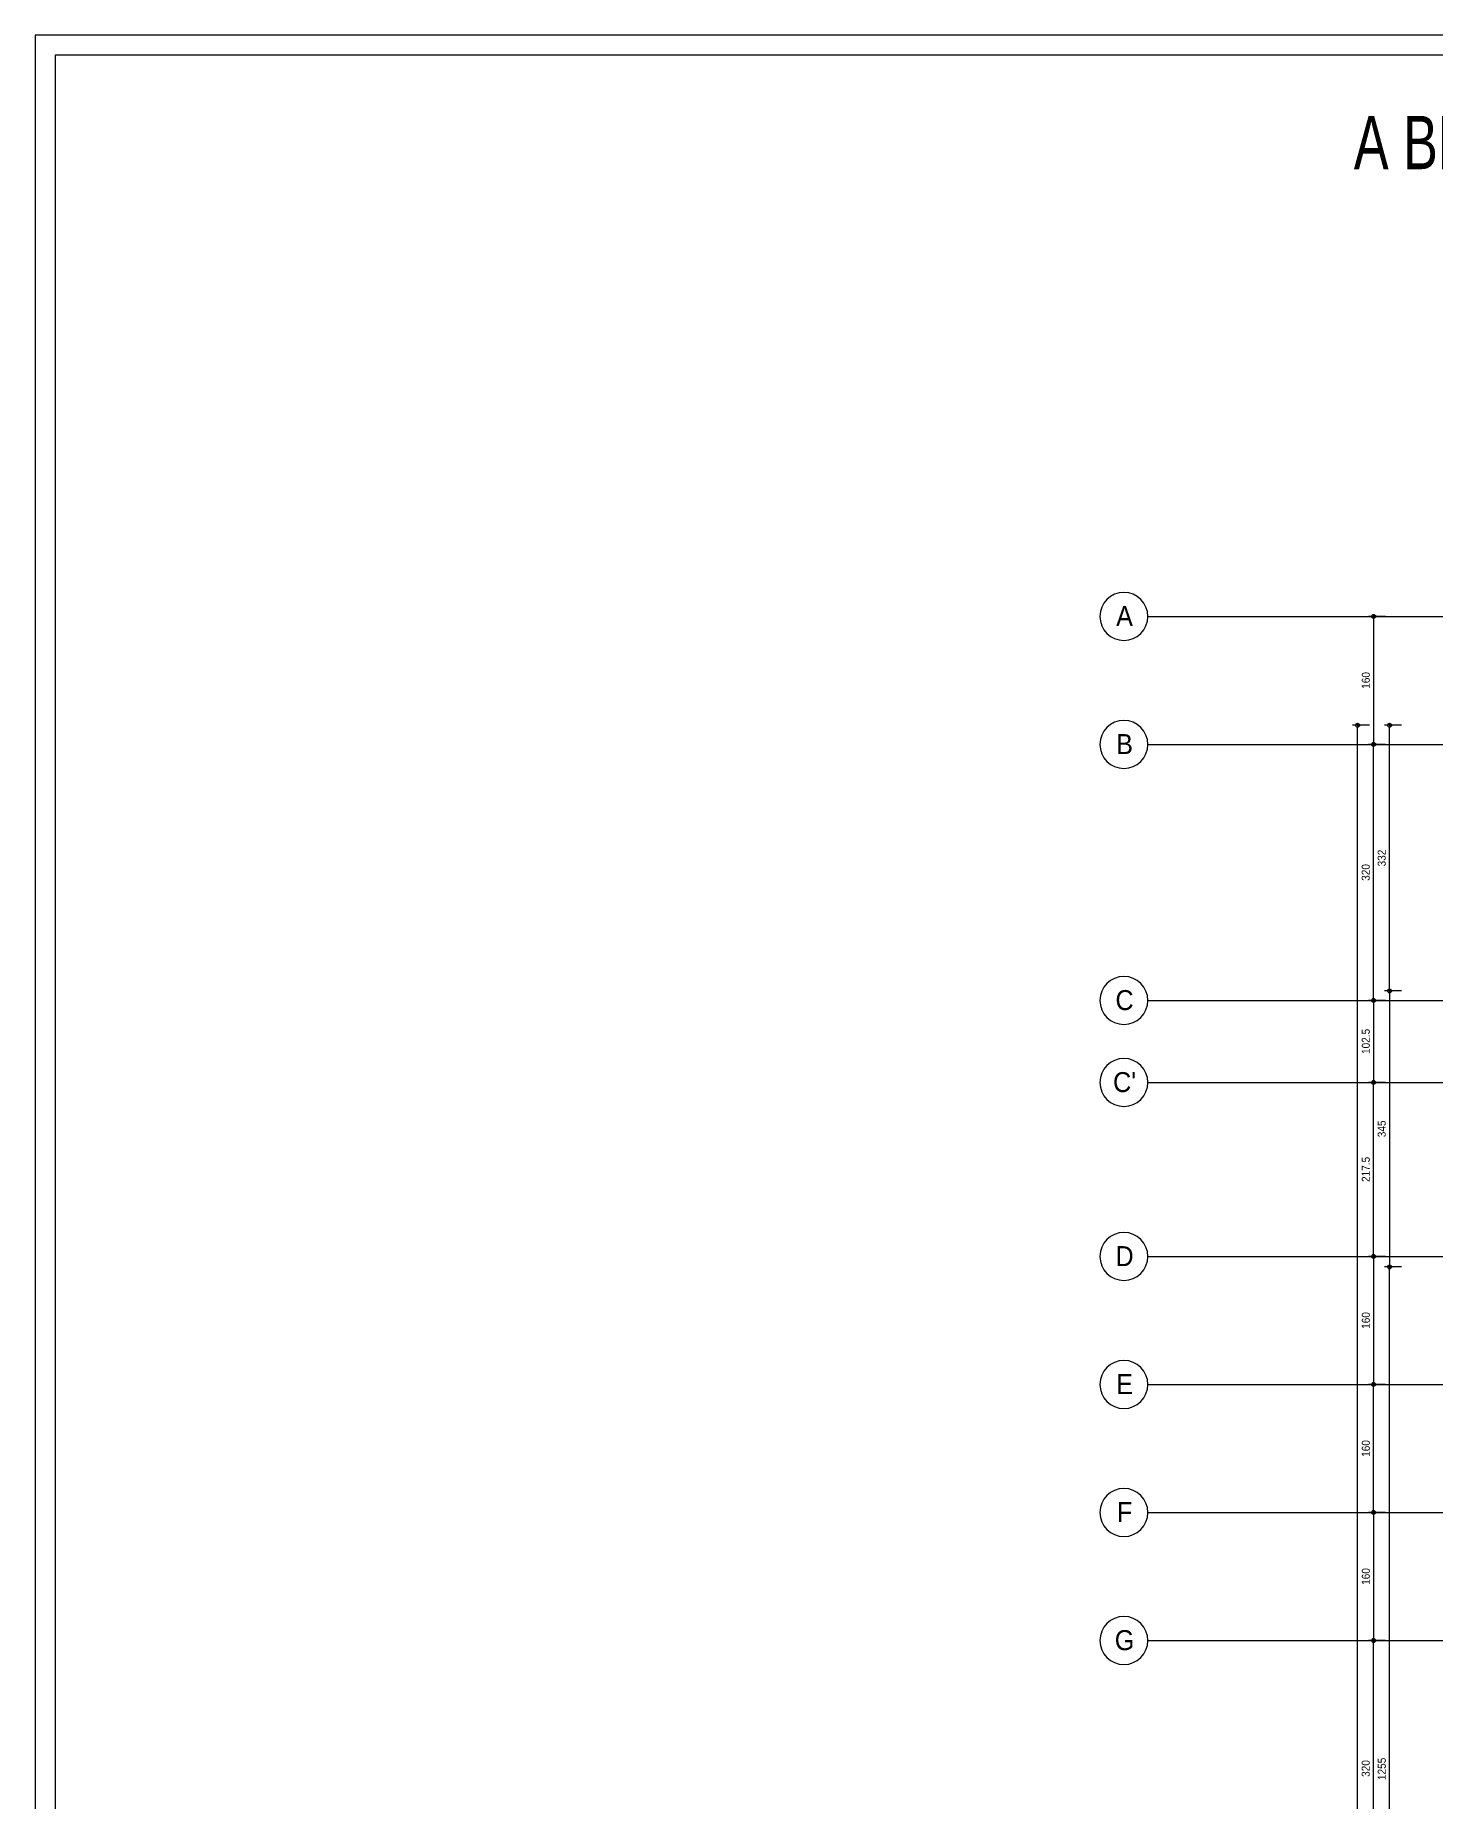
# Model space of a CAD drawing. Extents: x 460786 to 545292, y 30998 to 41694.
# Drawn here: x 460786 to 462537, y 39486 to 41694 of the extents above; entities that cross this region are included whole.
import ezdxf
from ezdxf.enums import TextEntityAlignment as Align

# ---------------------------------------------------------------- set-up
doc = ezdxf.new("R2010")
doc.units = 0
doc.header["$LTSCALE"] = 50
doc.header["$MEASUREMENT"] = 0
doc.header["$PDMODE"] = 35
doc.linetypes.add('DASHDOT', pattern=[5.5, 5, -0.25, 0, -0.25])
doc.layers.get('0').update_dxf_attribs({"linetype": 'CONTINUOUS'})
doc.layers.get('Defpoints').update_dxf_attribs({"linetype": 'CONTINUOUS'})
for name, color, linetype in [('A-Aks Balonu', 2, 'CONTINUOUS'), ('A-Aks Yatay', 12, 'DASHDOT'), ('A-Lejant', 23, 'CONTINUOUS'), ('A-Olcu DIS Dikey', 8, 'CONTINUOUS'), ('A-Yazı 1', 200, 'CONTINUOUS')]:
    doc.layers.add(name, color=color, linetype=linetype)
doc.styles.get("Standard").update_dxf_attribs({"font": 'arial.ttf', "width": 0.9})
doc.dimstyles.new('EXIT', dxfattribs={"dimscale": 50, "dimtxt": 0.23, "dimasz": 0.03, "dimexe": 0.125, "dimexo": 0.5, "dimgap": 0.09, "dimtad": 1, "dimzin": 1, "dimdsep": 46, "dimtxsty": 'Standard', "dimblk": 'TICK', "dimcen": 0.2, "dimadec": 0, "dimazin": 0, "dimtfac": 1, "dimtix": 1, "dimtofl": 0, "dimtmove": 2, "dimatfit": 3, "dimldrblk": 'TICK', "dimfxl": 1, "dimtolj": 1, "dimtzin": 1, "dimarcsym": 0})

# ---------------------------------------------------------------- blocks, each defined once
blk = doc.blocks.new('aks')
blk.add_circle((-0.8, 38.6), 60)
at = {"width": 0.9}
blk.add_attdef('AKSNO', text='', height=50, dxfattribs=at).set_placement((-0.8, 38.6), align=Align.MIDDLE_CENTER)
blk = doc.blocks.new('TICK', base_point=(53.7, 38.1))
blk.add_line((55.4, 38.1), (52, 38.1))
blk.add_circle((53.7, 38.1), 1.67)
blk = doc.blocks.new('*D57')
at = {"layer": 'A-Olcu DIS Dikey', "color": 0, "lineweight": -2, "transparency": 16777216}
for p, q in [((462494.6, 40499.5), (462473.3, 40499.5)), ((462479.6, 40498), (462479.6, 40156)), ((462494.6, 40154.5), (462473.3, 40154.5))]:
    blk.add_line(p, q, dxfattribs=at)
at = {"layer": 'Defpoints', "color": 0, "transparency": 16777216}
for p in [(462519.6, 40499.5), (462479.6, 40154.5), (462519.6, 40154.5)]:
    blk.add_point(p, dxfattribs=at)
at = {"layer": 'A-Olcu DIS Dikey', "color": 0, "lineweight": -2, "transparency": 16777216, "xscale": 1.5, "yscale": 1.5, "zscale": 1.5}
for p, rotation in [((462479.6, 40499.5), 90), ((462479.6, 40154.5), 270)]:
    blk.add_blockref('TICK', p, dxfattribs=dict(at, rotation=rotation))
at = {"layer": 'A-Olcu DIS Dikey', "color": 0, "transparency": 16777216, "insert": (462469.9, 40327), "char_height": 10, "attachment_point": 5, "rotation": 90}
blk.add_mtext('\\A1;345', dxfattribs=at)
blk = doc.blocks.new('*D58')
at = {"layer": 'A-Olcu DIS Dikey', "color": 0, "lineweight": -2, "transparency": 16777216}
for p, q in [((462494.6, 40154.5), (462473.3, 40154.5)), ((462479.6, 38901), (462479.6, 40153)), ((462494.6, 38899.5), (462473.3, 38899.5))]:
    blk.add_line(p, q, dxfattribs=at)
at = {"layer": 'Defpoints', "color": 0, "transparency": 16777216}
for p in [(462479.6, 40154.5), (462519.6, 40154.5), (462519.6, 38899.5)]:
    blk.add_point(p, dxfattribs=at)
at = {"layer": 'A-Olcu DIS Dikey', "color": 0, "lineweight": -2, "transparency": 16777216, "xscale": 1.5, "yscale": 1.5, "zscale": 1.5}
for p, rotation in [((462479.6, 40154.5), 90), ((462479.6, 38899.5), 270)]:
    blk.add_blockref('TICK', p, dxfattribs=dict(at, rotation=rotation))
at = {"layer": 'A-Olcu DIS Dikey', "color": 0, "transparency": 16777216, "insert": (462470, 39527), "char_height": 10, "attachment_point": 5, "rotation": 90}
blk.add_mtext('\\A1;1255', dxfattribs=at)
blk = doc.blocks.new('*D71')
at = {"layer": 'A-Olcu DIS Dikey', "color": 0, "lineweight": -2, "transparency": 16777216}
for p, q in [((462474.6, 39687.5), (462453.3, 39687.5)), ((462459.6, 39369), (462459.6, 39686)), ((462474.6, 39367.5), (462453.3, 39367.5))]:
    blk.add_line(p, q, dxfattribs=at)
at = {"layer": 'Defpoints', "color": 0, "transparency": 16777216}
for p in [(462459.6, 39687.5), (462499.6, 39687.5), (462499.6, 39367.5)]:
    blk.add_point(p, dxfattribs=at)
at = {"layer": 'A-Olcu DIS Dikey', "color": 0, "lineweight": -2, "transparency": 16777216, "xscale": 1.5, "yscale": 1.5, "zscale": 1.5}
for p, rotation in [((462459.6, 39687.5), 90), ((462459.6, 39367.5), 270)]:
    blk.add_blockref('TICK', p, dxfattribs=dict(at, rotation=rotation))
at = {"layer": 'A-Olcu DIS Dikey', "color": 0, "transparency": 16777216, "insert": (462449.9, 39527.5), "char_height": 10, "attachment_point": 5, "rotation": 90}
blk.add_mtext('\\A1;320', dxfattribs=at)
blk = doc.blocks.new('*D72')
at = {"layer": 'A-Olcu DIS Dikey', "color": 0, "lineweight": -2, "transparency": 16777216}
for p, q in [((462474.6, 39847.5), (462453.3, 39847.5)), ((462459.6, 39846), (462459.6, 39689)), ((462474.6, 39687.5), (462453.3, 39687.5))]:
    blk.add_line(p, q, dxfattribs=at)
at = {"layer": 'Defpoints', "color": 0, "transparency": 16777216}
for p in [(462499.6, 39847.5), (462459.6, 39687.5), (462499.6, 39687.5)]:
    blk.add_point(p, dxfattribs=at)
at = {"layer": 'A-Olcu DIS Dikey', "color": 0, "lineweight": -2, "transparency": 16777216, "xscale": 1.5, "yscale": 1.5, "zscale": 1.5}
for p, rotation in [((462459.6, 39847.5), 90), ((462459.6, 39687.5), 270)]:
    blk.add_blockref('TICK', p, dxfattribs=dict(at, rotation=rotation))
at = {"layer": 'A-Olcu DIS Dikey', "color": 0, "transparency": 16777216, "insert": (462450, 39767.5), "char_height": 10, "attachment_point": 5, "rotation": 90}
blk.add_mtext('\\A1;160', dxfattribs=at)
blk = doc.blocks.new('*D73')
at = {"layer": 'A-Olcu DIS Dikey', "color": 0, "lineweight": -2, "transparency": 16777216}
for p, q in [((462474.6, 40007.5), (462453.3, 40007.5)), ((462459.6, 39849), (462459.6, 40006)), ((462474.6, 39847.5), (462453.3, 39847.5))]:
    blk.add_line(p, q, dxfattribs=at)
at = {"layer": 'Defpoints', "color": 0, "transparency": 16777216}
for p in [(462459.6, 40007.5), (462499.6, 40007.5), (462499.6, 39847.5)]:
    blk.add_point(p, dxfattribs=at)
at = {"layer": 'A-Olcu DIS Dikey', "color": 0, "lineweight": -2, "transparency": 16777216, "xscale": 1.5, "yscale": 1.5, "zscale": 1.5}
for p, rotation in [((462459.6, 40007.5), 90), ((462459.6, 39847.5), 270)]:
    blk.add_blockref('TICK', p, dxfattribs=dict(at, rotation=rotation))
at = {"layer": 'A-Olcu DIS Dikey', "color": 0, "transparency": 16777216, "insert": (462450, 39927.5), "char_height": 10, "attachment_point": 5, "rotation": 90}
blk.add_mtext('\\A1;160', dxfattribs=at)
blk = doc.blocks.new('*D74')
at = {"layer": 'A-Olcu DIS Dikey', "color": 0, "lineweight": -2, "transparency": 16777216}
for p, q in [((462474.6, 40167.5), (462453.3, 40167.5)), ((462459.6, 40166), (462459.6, 40009)), ((462474.6, 40007.5), (462453.3, 40007.5))]:
    blk.add_line(p, q, dxfattribs=at)
at = {"layer": 'Defpoints', "color": 0, "transparency": 16777216}
for p in [(462499.6, 40167.5), (462459.6, 40007.5), (462499.6, 40007.5)]:
    blk.add_point(p, dxfattribs=at)
at = {"layer": 'A-Olcu DIS Dikey', "color": 0, "lineweight": -2, "transparency": 16777216, "xscale": 1.5, "yscale": 1.5, "zscale": 1.5}
for p, rotation in [((462459.6, 40167.5), 90), ((462459.6, 40007.5), 270)]:
    blk.add_blockref('TICK', p, dxfattribs=dict(at, rotation=rotation))
at = {"layer": 'A-Olcu DIS Dikey', "color": 0, "transparency": 16777216, "insert": (462450, 40087.5), "char_height": 10, "attachment_point": 5, "rotation": 90}
blk.add_mtext('\\A1;160', dxfattribs=at)
blk = doc.blocks.new('*D75')
at = {"layer": 'A-Olcu DIS Dikey', "color": 0, "lineweight": -2, "transparency": 16777216}
for p, q in [((462474.6, 40385), (462453.3, 40385)), ((462459.6, 40169), (462459.6, 40383.5)), ((462474.6, 40167.5), (462453.3, 40167.5))]:
    blk.add_line(p, q, dxfattribs=at)
at = {"layer": 'Defpoints', "color": 0, "transparency": 16777216}
for p in [(462459.6, 40385), (462499.6, 40385), (462499.6, 40167.5)]:
    blk.add_point(p, dxfattribs=at)
at = {"layer": 'A-Olcu DIS Dikey', "color": 0, "lineweight": -2, "transparency": 16777216, "xscale": 1.5, "yscale": 1.5, "zscale": 1.5}
for p, rotation in [((462459.6, 40385), 90), ((462459.6, 40167.5), 270)]:
    blk.add_blockref('TICK', p, dxfattribs=dict(at, rotation=rotation))
at = {"layer": 'A-Olcu DIS Dikey', "color": 0, "transparency": 16777216, "insert": (462450, 40276.3), "char_height": 10, "attachment_point": 5, "rotation": 90}
blk.add_mtext('\\A1;217.5', dxfattribs=at)
blk = doc.blocks.new('*D76')
at = {"layer": 'A-Olcu DIS Dikey', "color": 0, "lineweight": -2, "transparency": 16777216}
for p, q in [((462474.6, 40487.5), (462453.3, 40487.5)), ((462459.6, 40486), (462459.6, 40386.5)), ((462474.6, 40385), (462453.3, 40385))]:
    blk.add_line(p, q, dxfattribs=at)
at = {"layer": 'Defpoints', "color": 0, "transparency": 16777216}
for p in [(462499.6, 40487.5), (462459.6, 40385), (462499.6, 40385)]:
    blk.add_point(p, dxfattribs=at)
at = {"layer": 'A-Olcu DIS Dikey', "color": 0, "lineweight": -2, "transparency": 16777216, "xscale": 1.5, "yscale": 1.5, "zscale": 1.5}
for p, rotation in [((462459.6, 40487.5), 90), ((462459.6, 40385), 270)]:
    blk.add_blockref('TICK', p, dxfattribs=dict(at, rotation=rotation))
at = {"layer": 'A-Olcu DIS Dikey', "color": 0, "transparency": 16777216, "insert": (462450, 40436.3), "char_height": 10, "attachment_point": 5, "rotation": 90}
blk.add_mtext('\\A1;102.5', dxfattribs=at)
blk = doc.blocks.new('*D77')
at = {"layer": 'A-Olcu DIS Dikey', "color": 0, "lineweight": -2, "transparency": 16777216}
for p, q in [((462454.6, 40831.5), (462433.3, 40831.5)), ((462439.6, 38076), (462439.6, 40830)), ((462454.6, 38074.5), (462433.3, 38074.5))]:
    blk.add_line(p, q, dxfattribs=at)
at = {"layer": 'Defpoints', "color": 0, "transparency": 16777216}
for p in [(462439.6, 40831.5), (462479.6, 40831.5), (462479.6, 38074.5)]:
    blk.add_point(p, dxfattribs=at)
at = {"layer": 'A-Olcu DIS Dikey', "color": 0, "lineweight": -2, "transparency": 16777216, "xscale": 1.5, "yscale": 1.5, "zscale": 1.5}
for p, rotation in [((462439.6, 40831.5), 90), ((462439.6, 38074.5), 270)]:
    blk.add_blockref('TICK', p, dxfattribs=dict(at, rotation=rotation))
at = {"layer": 'A-Olcu DIS Dikey', "color": 0, "transparency": 16777216, "insert": (462430, 39453), "char_height": 10, "attachment_point": 5, "rotation": 90}
blk.add_mtext('\\A1;2757', dxfattribs=at)
blk = doc.blocks.new('*D78')
at = {"layer": 'A-Olcu DIS Dikey', "color": 0, "lineweight": -2, "transparency": 16777216}
for p, q in [((462474.6, 40807.5), (462453.3, 40807.5)), ((462459.6, 40489), (462459.6, 40806)), ((462474.6, 40487.5), (462453.3, 40487.5))]:
    blk.add_line(p, q, dxfattribs=at)
at = {"layer": 'Defpoints', "color": 0, "transparency": 16777216}
for p in [(462459.6, 40807.5), (462499.6, 40807.5), (462499.6, 40487.5)]:
    blk.add_point(p, dxfattribs=at)
at = {"layer": 'A-Olcu DIS Dikey', "color": 0, "lineweight": -2, "transparency": 16777216, "xscale": 1.5, "yscale": 1.5, "zscale": 1.5}
for p, rotation in [((462459.6, 40807.5), 90), ((462459.6, 40487.5), 270)]:
    blk.add_blockref('TICK', p, dxfattribs=dict(at, rotation=rotation))
at = {"layer": 'A-Olcu DIS Dikey', "color": 0, "transparency": 16777216, "insert": (462449.9, 40647.5), "char_height": 10, "attachment_point": 5, "rotation": 90}
blk.add_mtext('\\A1;320', dxfattribs=at)
blk = doc.blocks.new('*D79')
at = {"layer": 'A-Olcu DIS Dikey', "color": 0, "lineweight": -2, "transparency": 16777216}
for p, q in [((462474.6, 40967.5), (462453.3, 40967.5)), ((462459.6, 40966), (462459.6, 40809)), ((462474.6, 40807.5), (462453.3, 40807.5))]:
    blk.add_line(p, q, dxfattribs=at)
at = {"layer": 'Defpoints', "color": 0, "transparency": 16777216}
for p in [(462499.6, 40967.5), (462459.6, 40807.5), (462499.6, 40807.5)]:
    blk.add_point(p, dxfattribs=at)
at = {"layer": 'A-Olcu DIS Dikey', "color": 0, "lineweight": -2, "transparency": 16777216, "xscale": 1.5, "yscale": 1.5, "zscale": 1.5}
for p, rotation in [((462459.6, 40967.5), 90), ((462459.6, 40807.5), 270)]:
    blk.add_blockref('TICK', p, dxfattribs=dict(at, rotation=rotation))
at = {"layer": 'A-Olcu DIS Dikey', "color": 0, "transparency": 16777216, "insert": (462450, 40887.5), "char_height": 10, "attachment_point": 5, "rotation": 90}
blk.add_mtext('\\A1;160', dxfattribs=at)
blk = doc.blocks.new('*D80')
at = {"layer": 'A-Olcu DIS Dikey', "color": 0, "lineweight": -2, "transparency": 16777216}
for p, q in [((462494.6, 40831.5), (462473.3, 40831.5)), ((462479.6, 40501), (462479.6, 40830)), ((462494.6, 40499.5), (462473.3, 40499.5))]:
    blk.add_line(p, q, dxfattribs=at)
at = {"layer": 'Defpoints', "color": 0, "transparency": 16777216}
for p in [(462479.6, 40831.5), (462519.6, 40831.5), (462519.6, 40499.5)]:
    blk.add_point(p, dxfattribs=at)
at = {"layer": 'A-Olcu DIS Dikey', "color": 0, "lineweight": -2, "transparency": 16777216, "xscale": 1.5, "yscale": 1.5, "zscale": 1.5}
for p, rotation in [((462479.6, 40831.5), 90), ((462479.6, 40499.5), 270)]:
    blk.add_blockref('TICK', p, dxfattribs=dict(at, rotation=rotation))
at = {"layer": 'A-Olcu DIS Dikey', "color": 0, "transparency": 16777216, "insert": (462469.9, 40665.5), "char_height": 10, "attachment_point": 5, "rotation": 90}
blk.add_mtext('\\A1;332', dxfattribs=at)

msp = doc.modelspace()

# ---------------------------------------------------------------- linework, layer by layer
at = {"layer": 'A-Aks Yatay', "ltscale": 1.5}
for p, q in [((462177.44, 40967.5), (465186.84, 40967.5)), ((462177.44, 40807.5), (465186.84, 40807.5)), ((462177.44, 40487.5), (465186.84, 40487.5)), ((462177.44, 40385), (465186.84, 40385)), ((462177.44, 40167.5), (465186.84, 40167.5)), ((462177.44, 40007.5), (465186.84, 40007.5)), ((462177.44, 39847.5), (465186.84, 39847.5)), ((462177.44, 39687.5), (465186.84, 39687.5))]:
    msp.add_line(p, q, dxfattribs=at)
at = {"layer": 'A-Lejant'}
msp.add_lwpolyline([(460786.15, 41693.81), (460786.15, 37193.81), (545291.84, 37193.81), (545291.84, 41693.81), (460786.15, 41693.81)], dxfattribs=at)
msp.add_lwpolyline([(460811.15, 41668.81), (460811.15, 37218.81), (545266.84, 37218.81), (545266.84, 41668.81)], close=True, dxfattribs=at)

# ---------------------------------------------------------------- block references
at = {"layer": 'A-Aks Balonu'}
ref = msp.add_blockref('aks', (462147.02, 40948.18), dxfattribs=dict(at, xscale=-0.5, yscale=0.5, zscale=0.5))
ref.add_attrib('AKSNO', 'A', dxfattribs={"layer": '0', "height": 25, "width": 0.9}).set_placement((462148.24, 40967.93), align=Align.MIDDLE_CENTER)
ref = msp.add_blockref('aks', (462147.02, 40788.18), dxfattribs=dict(at, xscale=-0.5, yscale=0.5, zscale=0.5))
ref.add_attrib('AKSNO', 'B', dxfattribs={"layer": '0', "height": 25, "width": 0.9}).set_placement((462148.24, 40807.93), align=Align.MIDDLE_CENTER)
ref = msp.add_blockref('aks', (462147.02, 40468.18), dxfattribs=dict(at, xscale=-0.5, yscale=0.5, zscale=0.5))
ref.add_attrib('AKSNO', 'C', dxfattribs={"layer": '0', "height": 25, "width": 0.9}).set_placement((462148.24, 40487.93), align=Align.MIDDLE_CENTER)
ref = msp.add_blockref('aks', (462147.02, 40365.68), dxfattribs=dict(at, xscale=-0.5, yscale=0.5, zscale=0.5))
ref.add_attrib('AKSNO', "C'", dxfattribs={"layer": '0', "height": 25, "width": 0.9}).set_placement((462148.24, 40385.43), align=Align.MIDDLE_CENTER)
ref = msp.add_blockref('aks', (462147.02, 40148.18), dxfattribs=dict(at, xscale=-0.5, yscale=0.5, zscale=0.5))
ref.add_attrib('AKSNO', 'D', dxfattribs={"layer": '0', "height": 25, "width": 0.9}).set_placement((462148.24, 40167.93), align=Align.MIDDLE_CENTER)
ref = msp.add_blockref('aks', (462147.02, 39988.18), dxfattribs=dict(at, xscale=-0.5, yscale=0.5, zscale=0.5))
ref.add_attrib('AKSNO', 'E', dxfattribs={"layer": '0', "height": 25, "width": 0.9}).set_placement((462148.24, 40007.93), align=Align.MIDDLE_CENTER)
ref = msp.add_blockref('aks', (462147.02, 39828.18), dxfattribs=dict(at, xscale=-0.5, yscale=0.5, zscale=0.5))
ref.add_attrib('AKSNO', 'F', dxfattribs={"layer": '0', "height": 25, "width": 0.9}).set_placement((462148.24, 39847.93), align=Align.MIDDLE_CENTER)
ref = msp.add_blockref('aks', (462147.02, 39668.18), dxfattribs=dict(at, xscale=-0.5, yscale=0.5, zscale=0.5))
ref.add_attrib('AKSNO', 'G', dxfattribs={"layer": '0', "height": 25, "width": 0.9}).set_placement((462148.24, 39687.93), align=Align.MIDDLE_CENTER)

# ---------------------------------------------------------------- texts
at = {"layer": 'A-Yazı 1', "width": 0.7}
msp.add_text('A BLOK', height=66.667, dxfattribs=at).set_placement((462435.01, 41526.52))

# ---------------------------------------------------------------- dimensions: what is measured, and where the dimension line sits
at = {"layer": 'A-Olcu DIS Dikey'}
for p1, p2, distance, picture, middle in [((462499.56, 40967.5), (462499.56, 40807.5), -40, '*D79', (462449.95, 40887.5)), ((462479.56, 38074.5), (462479.56, 40831.5), 40, '*D77', (462429.95, 39453)), ((462519.56, 40499.5), (462519.56, 40831.5), 40, '*D80', (462469.95, 40665.5)), ((462499.56, 40487.5), (462499.56, 40807.5), 40, '*D78', (462449.95, 40647.5)), ((462519.56, 40499.5), (462519.56, 40154.5), -40, '*D57', (462469.95, 40327)), ((462499.56, 40487.5), (462499.56, 40385), -40, '*D76', (462449.95, 40436.25)), ((462499.56, 40167.5), (462499.56, 40385), 40, '*D75', (462449.95, 40276.25)), ((462499.56, 40167.5), (462499.56, 40007.5), -40, '*D74', (462449.95, 40087.5)), ((462519.56, 38899.5), (462519.56, 40154.5), 40, '*D58', (462469.95, 39527)), ((462499.56, 39847.5), (462499.56, 40007.5), 40, '*D73', (462449.95, 39927.5)), ((462499.56, 39847.5), (462499.56, 39687.5), -40, '*D72', (462449.95, 39767.5)), ((462499.56, 39367.5), (462499.56, 39687.5), 40, '*D71', (462449.95, 39527.5))]:
    dim = msp.add_aligned_dim(p1=p1, p2=p2, distance=distance, dimstyle='EXIT', override={"dimtxt": 0.2, "dimdec": 1, "dimzin": 9, "dimtdec": 1}, dxfattribs=at)
    dim.commit()
    dim.dimension.update_dxf_attribs({"geometry": picture, "text_midpoint": middle})

doc.saveas('drawing.dxf')
